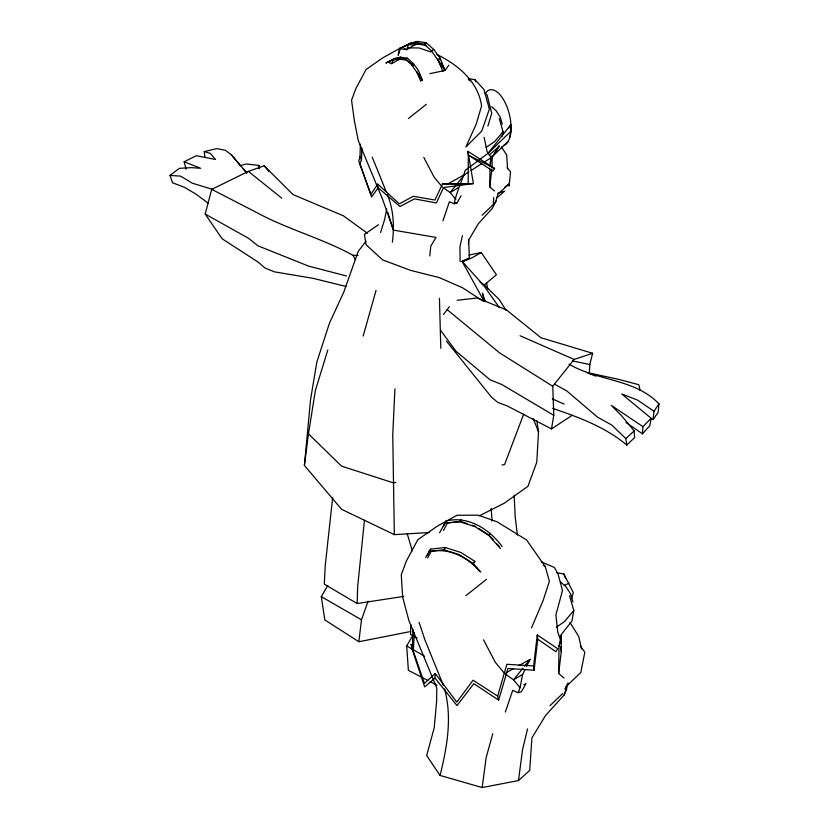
<?xml version="1.0" encoding="UTF-8"?>
<svg xmlns="http://www.w3.org/2000/svg" width="829" height="829" viewBox="0 0 829 829"><rect width="100%" height="100%" fill="white"/><g stroke="black" fill="none" stroke-linecap="round" stroke-linejoin="round"><path stroke-width="1.24" d="M492.043 167.8L492.063 155.769M564.041 678.049L558.653 673.438L561.274 651.687L561.306 635.232L560.798 637.646M509.835 137.137L510.84 131.355L510.871 124.63L488.177 153.189L465.173 170.411C461.815 181.572 456.447 192.11 454.188 203.768L449.401 201.748L442.945 220.804M494.467 190.96L489.732 186.908L489.97 169.23M490.001 166.702L491.307 156.94M558.653 673.438L559.005 646.112L560.28 640.071M410.769 624.651L410.531 634.361L417.111 638.071M467.888 151.324L468.323 155.096L493.006 171.095L494.602 168.484L467.888 151.324L473.432 183.592L442.603 183.831L434.914 200.017L413.288 196.286L399.319 203.861L377.744 184.1L370.905 194.349L358.77 161.147L360.024 156.774L360.377 144.173M403.837 596.403L357.144 603.533L357.662 586.611L364.47 520.229M414.313 632.941L413.37 650.941L412.396 646.858L412.925 629.242M377.744 184.1L378.169 187.768L371.589 197.022L359.879 163.696L361.506 159.759L361.879 148.298M394.936 388.842L392.749 435.049L394.335 534.643L429.225 532.519M537.772 639.232L555.938 651.718L557.751 648.744L537.275 634.941L537.772 639.232L534.094 670.215L507.949 668.475L498.633 700.163L473.825 683.656L457.028 705.562L434.997 678.132L435.225 673.531L424.458 683.407L410.987 644.351L412.396 646.858M468.447 243.902L468.675 240.099L478.292 223.757L492.333 208.328L496.156 200.97M589.274 373.589L589.813 364.532L592.621 353.289L540.954 337.735L506.529 309.984L477.369 297.974L457.173 300.285M482.126 215.198L493.328 204.494L493.752 197.489M625.968 422.5L642.485 433.805L642.941 426.655L651.138 418.262L621.729 393.982L637.522 400.065L653.998 411.267L653.076 419.588L650.848 418.5M559.005 646.112L560.86 640.91L561.306 635.232M394.335 534.643L341.579 509.307L304.398 465.442L310.533 399.837L316.854 361.972L329.445 323.206L343.714 292.264L358.221 251.436L365.993 241.156M387.433 194.67C393.506 209.664 394.49 226.286 392.345 242.213M569.005 364.128C597.522 381.102 635.014 378.739 658.972 403.847L658.143 412.345L653.076 419.588M429.795 255.985L430.769 246.223L436.002 237.415L393.423 230.11L382.729 199.665L358.242 140.464L354.377 120.733L351.558 100.226L356.004 88.299L366.097 69.481L383.008 57.729L400.459 48.03L399.609 48.6L398.179 55.284L400.075 49.243M534.094 670.215L533.638 665.946L537.275 634.941M409.36 631.75L358.853 641.729L361.485 619.823L368.076 601.17M489.732 186.908L491.887 169.075M304.398 465.442L308.461 433.826L315.393 390.386L327.797 350.076M531.472 627.957L543.223 600.269L549.389 581.17L545.244 566.59L526.581 539.98L496.923 521.731L478.198 515.182L456.966 515.265L437.09 526.311L417.816 539.689L406.334 561.129L401.277 574.715L402.635 597.004L408.873 620.538L436.769 687.977L436.603 701.251L434.241 727.707L426.666 755.509L440.044 775.447L482.167 787.55L518.488 780.555L522.591 749.437L527.555 728.898M482.167 787.55L486.136 757.665L492.768 733.675M332.657 497.524L325.196 566.062L324.315 584.144L357.144 603.533M446.406 341.082L491.431 397.081L497.783 402.417L507.369 406.013L551.492 428.925L553.782 415.319L552.756 386.262L574.124 359.444L592.621 353.289M651.138 418.262L649.832 425.733L642.485 433.805M502.219 136.288L503.037 131.687L499.286 118.63M569.533 595.678L573.803 610.538L571.937 621.014L559.679 636.682M386.697 208.949L384.625 219.581L380.584 232.452M505.358 712.049L512.705 690.339L518.156 692.65L520.063 687.645L522.643 674.433L524.902 669.811M440.044 775.447C447.038 747.292 452.406 717.479 444.531 688.899M462.437 235.591L459.94 246.866L460.105 261.612M346.315 286.544L313.124 278.347L274.565 271.871L265.062 268.057L258.202 262.161L222.099 238.742L205.177 214.048L211.706 189.354L248.399 171.385L264.161 165.79L292.938 194.546L343.486 215.851L367.33 233.208M387.951 62.196L386.065 62.859L395.008 58.517L400.376 57.139L407.464 58.196L413.412 63.595L418.448 70.506L422.407 80.351L420.821 80.672M518.488 780.555L529.7 770.452L531.928 737.82L545.617 715.406L564.124 695.023L568.124 683.055L565.502 687.459M363.164 336.077L376.045 290.368M571.585 598.59L573.285 592.569L563.855 573.969L556.611 572.746M498.633 700.163L497.69 696.111L506.861 664.278L533.638 665.946M487.877 126.112L491.732 113.355L487.131 95.024L485.442 93.356M388.905 62.569L391.754 63.678L393.195 59.564L395.008 58.517L398.552 58.196L405.599 59.263L411.557 64.672L422.407 80.351L418.977 73.657M425.578 44.963C420.438 43.077 413.526 41.326 408.521 44.476L406.718 49.626L399.609 48.6L410.79 43.16L417.495 41.45L426.355 42.766L433.795 49.522L440.085 58.154L445.038 70.455L429.95 73.626M490.053 162.919L491.68 158.339L498.789 145.852M523.71 414.096L504.592 464.541L502.063 464.955M564.124 695.023L566.725 689.023L566.466 686.453M526.602 666.34L530 659.407L518.985 665.573M425.65 557.668L430.572 549.099L445.349 547.523L460.831 552.446L474.851 561.347L473.286 563.575L480.779 572.051M427.329 555.503L430.572 549.099M439.598 532.767L446.095 521.026C468.022 515.389 489.628 529.296 502.115 546.549M443.391 526.363L446.095 521.026M427.671 558.021L431.111 551.472C449.318 547.679 468.261 557.502 479.639 571.461M443.463 530.56L447.473 522.923L460.623 521.41M444.427 523.213L459.577 521.742L460.872 519.462M454.188 203.768L456.955 203.053L461.09 195.799M508.965 127.987L510.871 124.63M428.873 551.295L444.023 549.824L445.349 547.523M358.853 641.729L324.844 619.947L321.3 596.621L327.776 585.502M427.805 680.433L408.376 670.319L406.687 645.926L412.51 635.905M393.713 60.579L395.008 58.517L397.744 60.092L400.376 59.242L407.464 60.299M653.998 411.267L658.972 403.847M500.498 548.663L488.841 535.493L490.374 533.275M426.355 42.766L424.023 44.103L431.474 50.859L445.038 70.455L448.872 65.159M472.955 563.969L474.851 561.347M443.577 314.492L449.349 306.699M493.328 204.494L495.794 201.333L497.939 194.11L509.058 183.986L509.193 186.038L510.488 171.738L507.089 167.831M468.841 171.883L464.582 174.587L450.116 192.525L455.857 199.374M522.944 668.164L513.524 679.842L520.063 687.645M524.508 666.215L530 659.407M503.037 131.687L494.799 141.448L486.095 147.417M573.803 610.538L564.414 621.667L556.404 627.159M566.943 685.811L580.818 672.454L584.818 652.268L580.393 645.978M488.177 153.189L510.84 131.355M507.939 141.593L493.058 155.904L499.607 146.039L489.369 154.94M549.979 705.676L562.746 693.479M552.767 408.396C578.849 417.277 605.471 427.111 626.807 445.069L634.589 437.65L634.164 430.914L621.677 415.868L611.305 405.371L642.941 426.655M626.807 445.069L625.864 438.603L634.164 430.914M497.017 197.768L504.498 191.209L497.804 193.24M434.997 678.132L424.686 686.889L411.661 647.801L413.37 650.941M408.396 118.547L426.375 104.288M466.012 595.585L486.478 579.336M208.607 203.468L196.183 194.266L184.401 187.261L172.525 182.794L170.028 175.427L179.344 168.328L191.737 167.645L200.68 168.287L184.142 161.769L186.059 169.23M504.902 187.043L509.058 183.986M378.438 224.721L364.439 234.4L366.076 244.669L382.532 259.85L410.583 270.368L439.225 277.58L462.489 287.736L483.462 301.393M551.492 428.925L572.362 415.225M470.976 170.525L481.628 163.759M484.83 161.728L491.224 157.676M391.754 63.678L397.744 60.092L398.552 58.196L400.376 57.139M458.126 187.779L450.116 192.525L443.318 187.717M522.643 674.433L513.524 679.842L505.659 674.278M417.495 41.45L408.521 44.476L399.609 48.6L410.79 43.16M405.599 59.263L407.464 58.196M431.474 50.859L433.795 49.522M413.412 63.595L411.557 64.672L413.412 65.698L408.314 61.066M442.904 71.408L437.836 59.45L440.085 58.154L440.085 59.906M446.727 184.577L464.582 174.587M505.773 672.961L513.483 668.651M388.956 61.678L395.008 58.517M523.804 684.702L526.021 683.573L521.317 691.832L518.156 692.65M479.338 515.804L504.374 503.151L527.949 486.312L536.757 462.25L538.529 431.608L536.798 420.427M184.142 161.769L196.369 155.707L215.561 159.479L210.286 153.396L204.245 151.614L204.97 157.562M462.437 261.684L469.38 258.233L468.675 240.099M564.3 585.461L568.86 583.284M386.065 62.859L393.195 59.564L398.552 58.196L400.376 59.242M499.39 307.652L483.721 285.477L496.405 274.72L481.255 252.524L472.25 257.674L464.53 260.959M483.908 300.968L462.022 261.208L468.727 258.244M426.355 45.388L417.495 44.082L414.21 45.139L406.718 49.626L404.345 48.693M204.245 151.614L216.877 148.609L225.395 150.298L231.695 155.106L246.7 172.784M468.986 255.073L481.255 252.524M395.91 482.437L393.381 482.851L341.579 466.157L308.461 433.826M473.432 183.592L443.556 187.52L436.355 202.97L414.459 198.867L399.992 206.525L378.169 187.768M442.603 183.831L468.167 184.079L468.323 155.096L494.602 168.484M408.086 47.844L419.101 47.968L430.821 51.978M211.706 189.354L256.866 212.628C287.673 229.353 322.222 238.358 353.05 255.322L358.014 255.529M170.028 175.427L180.587 176.121L192.38 183.209L212.763 189.458M259.197 167.893L258.98 165.406L246.109 163.966L240.348 165.727L231.695 155.106M408.521 44.476L414.21 45.139L415.215 42.766L417.495 44.082M468.23 78.6L474.944 79.625L483.949 89.449L489.348 109.138L481.804 131.013L465.877 146.982L476.188 124.163L481.597 105.905C478.209 81.429 457.639 64.517 436.624 54.382M454.437 202.618L456.955 203.053M572.321 360.884L589.813 364.532M346.563 276.005L308.585 266.109L258.057 245.861L248.379 238.192L205.177 214.048M459.577 521.742L474.944 526.622L488.841 535.493M444.023 549.824L459.38 554.715L473.286 563.575M461.784 521.793L467.577 523.721M472.219 525.265L475.701 526.415M595.989 376.179L586.404 372.428L617.947 379.174L638.827 384.718L640.164 390.469M541.306 561.834L554.29 567.409L558.01 573.813L562.508 590.569L555.907 614.817L557.71 631.936L560.86 640.91M520.052 335.745L574.124 359.444M552.301 398.873L564.083 404.055M468.385 79.719L470.592 80.755M430.096 681.625L436.956 685.189M554.487 384.107L566.787 390.936L597.44 417.07L611.771 425.059L625.864 438.603M321.3 596.621L361.485 619.823M406.687 645.926L424.541 656.236M553.782 415.319L501.783 384.501L490.126 379.848L456.023 351.237L440.541 330.263M552.756 386.262L499.524 352.822L447.183 309.663M497.69 696.111L473.079 680.194L456.82 702.101L435.225 673.531M478.841 528.498L488.271 534.726M543.275 565.14L545.244 566.59M248.399 171.385L281.756 198.162M491.566 106.723L496.053 110.64L500.229 117.096L502.27 124.153M560.736 582.103L565.855 586.58L570.611 593.916L572.922 601.958M480.095 281.995L483.721 285.477L462.022 261.208M483.494 284.109L499.203 299.528L505.98 310.181M490.157 536.353L493.493 540.093M496.83 543.845L499.338 546.653M242.783 168.515L246.845 173.157M264.161 165.79L269.042 171.593M442.344 187.033L434.137 177.157L423.774 157.365M504.674 673.583L495.327 662.34L483.514 639.791M491.68 158.339L487.058 151.541L484.157 137.262M501.421 146.93L506.654 154.909L507.607 168.815M569.948 622.444L578.756 636.506L581.533 648.941M564.85 688.567L565.544 689.873M437.836 59.45L441.66 66.817M420.023 78.05L416.655 71.543L420.707 81.107M441.183 62.931L445.038 70.455M537.379 429.36L538.529 431.608L533.182 418.645M360.024 156.774L361.506 159.759M353.05 255.322L355.258 259.746M372.242 157.189L386.48 192.307M443.37 685.365L424.821 639.594L419.08 622.361M563.855 573.969L565.575 578.331M474.944 79.625L475.742 81.781M485.266 301.58L482.416 293.124L484.25 300.958M387.817 212.483L393.423 230.11M407.163 533.627L412.303 550.767M486.509 282.596L487.607 288.855M560.808 646.703L561.274 651.687M491.151 508.384L492.105 521.099M514.187 495.182L515.161 516.581L517.4 535.047M439.432 298.326L440.81 348.315M258.98 165.406L259.042 168.712M485.214 93.553A28.632 13.171 76.3 0 1 499.576 94.278A28.632 13.171 76.3 0 1 510.643 121.096C511.327 128.63 511.628 137.127 506.768 143.448A28.632 13.171 76.3 0 1 503.752 145.396"/></g></svg>
